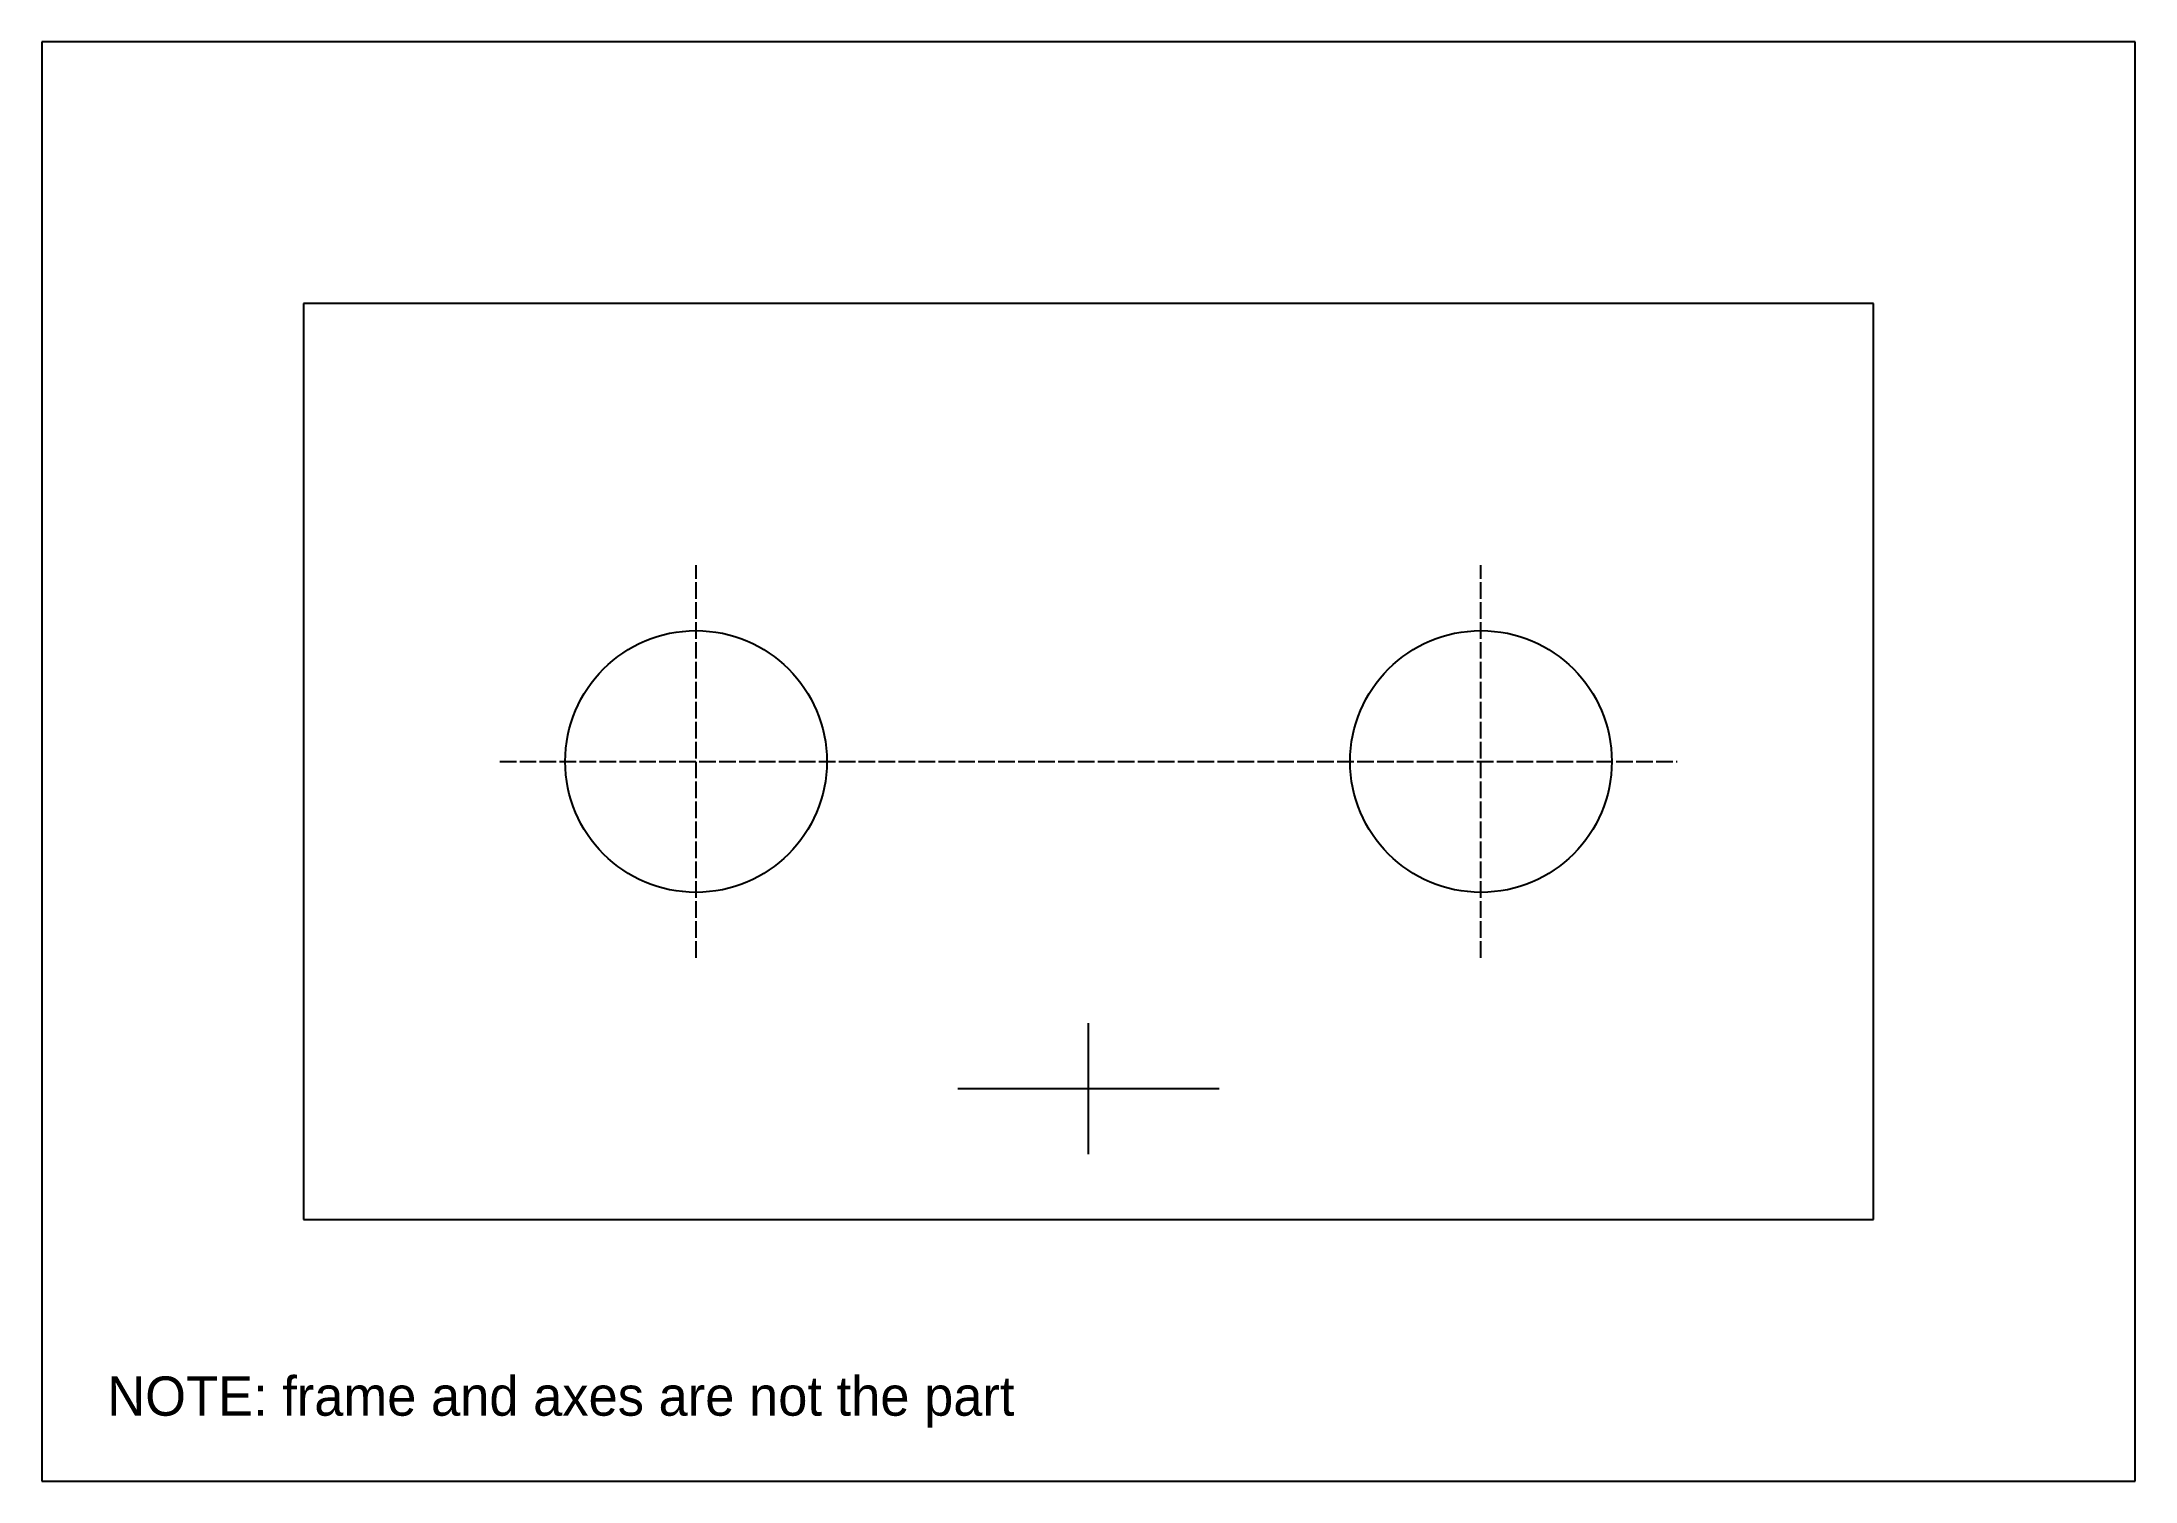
# Model space of a CAD drawing. Header units: millimetres. Extents: x -20 to 140, y -20 to 90.
import ezdxf

# ---------------------------------------------------------------- set-up
doc = ezdxf.new("R2010")
doc.units = ezdxf.units.MM
doc.linetypes.add('DASHED', pattern=[1.524, 1.27, -0.254])
for name, color, linetype in [('Axes', 1, 'DASHED'), ('Frame', 8, 'Continuous'), ('Marks', 4, 'Continuous'), ('Part', 7, 'Continuous')]:
    doc.layers.add(name, color=color, linetype=linetype)

msp = doc.modelspace()

# ---------------------------------------------------------------- linework, layer by layer
at = {"layer": 'Axes'}
for p, q in [((30, 20), (30, 50)), ((90, 20), (90, 50)), ((15, 35), (105, 35))]:
    msp.add_line(p, q, dxfattribs=at)
at = {"layer": 'Frame'}
for p, q in [((140, 90), (-20, 90)), ((-20, 90), (-20, -20)), ((140, -20), (140, 90)), ((-20, -20), (140, -20))]:
    msp.add_line(p, q, dxfattribs=at)
at = {"layer": 'Marks'}
for p, q in [((60, 5), (60, 15)), ((50, 10), (70, 10))]:
    msp.add_line(p, q, dxfattribs=at)
at = {"layer": 'Part'}
for p, q in [((120, 70), (0, 70)), ((0, 70), (0, 0)), ((120, 0), (120, 70)), ((0, 0), (120, 0))]:
    msp.add_line(p, q, dxfattribs=at)
for centre in [(30, 35), (90, 35)]:
    msp.add_circle(centre, 10, dxfattribs=at)

# ---------------------------------------------------------------- texts
at = {"layer": 'Frame'}
msp.add_text('NOTE: frame and axes are not the part', height=3, dxfattribs=at).set_placement((-15, -15))

doc.saveas('drawing.dxf')
